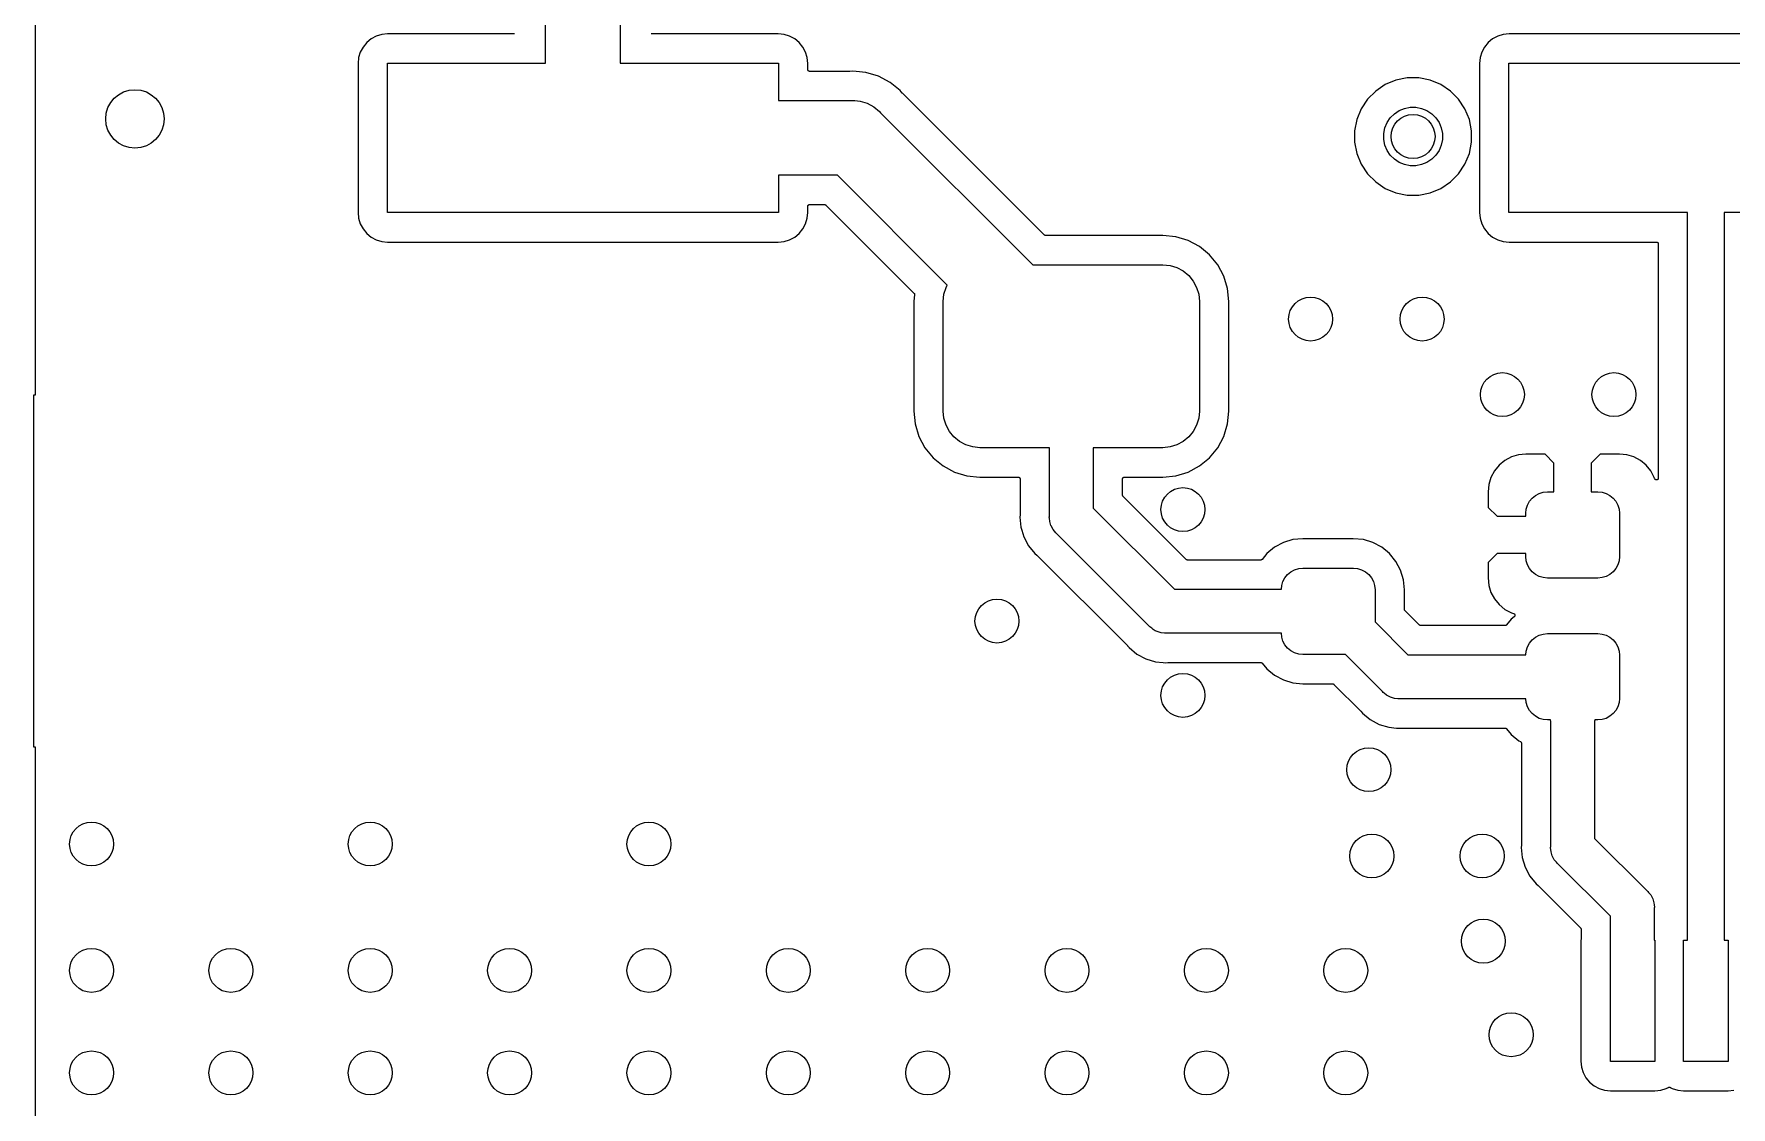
# Model space of a CAD drawing. Extents: x 5.16 to 6.06, y -3.88 to -2.24.
# Drawn here: x 5.1568 to 5.6132, y -3.6105 to -3.3217 of the extents above; entities that cross this region are included whole.
import ezdxf

# ---------------------------------------------------------------- set-up
doc = ezdxf.new("R2010")
doc.units = 0
doc.header["$MEASUREMENT"] = 0
doc.layers.add('BLACK', color=7, linetype='CONTINUOUS')

msp = doc.modelspace()

# ---------------------------------------------------------------- linework, layer by layer
at = {"layer": 'BLACK', "linetype": 'CONTINUOUS'}
for p, q in [((5.15722, -3.41883), (5.15722, -2.74999)), ((5.29443, -3.32965), (5.29443, -3.30156)), ((5.3145, -3.30523), (5.3145, -3.32965)), ((5.24888, -3.32234), (5.24751, -3.32307)), ((5.25036, -3.32189), (5.24888, -3.32234)), ((5.25193, -3.32174), (5.25036, -3.32189)), ((5.28605, -3.32174), (5.25193, -3.32174)), ((5.2861, -3.32173), (5.28605, -3.32174)), ((5.32287, -3.32174), (5.32283, -3.32173)), ((5.32288, -3.32174), (5.32287, -3.32174)), ((5.357, -3.32174), (5.32288, -3.32174)), ((5.32288, -3.32174), (5.32288, -3.32174)), ((5.35857, -3.32189), (5.357, -3.32174)), ((5.36005, -3.32234), (5.35857, -3.32189)), ((5.36142, -3.32307), (5.36005, -3.32234)), ((5.55045, -3.32234), (5.54909, -3.32307)), ((5.55194, -3.32189), (5.55045, -3.32234)), ((5.55351, -3.32174), (5.55194, -3.32189)), ((5.65857, -3.32174), (5.55351, -3.32174)), ((5.2446, -3.32663), (5.24415, -3.32811)), ((5.24533, -3.32526), (5.2446, -3.32663)), ((5.24631, -3.32406), (5.24533, -3.32526)), ((5.24751, -3.32307), (5.24631, -3.32406)), ((5.36262, -3.32406), (5.36142, -3.32307)), ((5.3636, -3.32526), (5.36262, -3.32406)), ((5.36433, -3.32663), (5.3636, -3.32526)), ((5.36478, -3.32811), (5.36433, -3.32663)), ((5.54617, -3.32663), (5.54572, -3.32811)), ((5.5469, -3.32526), (5.54617, -3.32663)), ((5.54789, -3.32406), (5.5469, -3.32526)), ((5.54909, -3.32307), (5.54789, -3.32406)), ((5.24415, -3.32811), (5.24399, -3.32968)), ((5.24399, -3.32968), (5.24399, -3.36979)), ((5.25191, -3.36981), (5.25191, -3.32965)), ((5.25191, -3.32965), (5.29443, -3.32965)), ((5.3145, -3.32965), (5.35702, -3.32965)), ((5.35702, -3.32965), (5.35702, -3.33969)), ((5.36494, -3.32968), (5.36478, -3.32811)), ((5.36494, -3.33132), (5.36494, -3.32968)), ((5.36494, -3.33136), (5.36494, -3.33132)), ((5.36495, -3.33141), (5.36494, -3.33136)), ((5.36496, -3.33146), (5.36495, -3.33141)), ((5.36495, -3.33141), (5.36495, -3.33141)), ((5.36495, -3.33141), (5.36495, -3.33141)), ((5.36498, -3.3315), (5.36496, -3.33146)), ((5.36498, -3.33151), (5.36498, -3.3315)), ((5.365, -3.33155), (5.36498, -3.33151)), ((5.36498, -3.33151), (5.36498, -3.33151)), ((5.54572, -3.32811), (5.54557, -3.32968)), ((5.54557, -3.32968), (5.54557, -3.36979)), ((5.55348, -3.36981), (5.55348, -3.32965)), ((5.55348, -3.32965), (5.6586, -3.32965)), ((5.36502, -3.33159), (5.365, -3.33155)), ((5.36505, -3.33163), (5.36502, -3.33159)), ((5.36502, -3.33159), (5.36502, -3.33159)), ((5.36502, -3.33159), (5.36502, -3.33159)), ((5.36508, -3.33167), (5.36505, -3.33163)), ((5.36512, -3.3317), (5.36508, -3.33167)), ((5.36508, -3.33167), (5.36508, -3.33167)), ((5.36508, -3.33167), (5.36508, -3.33167)), ((5.36516, -3.33173), (5.36512, -3.3317)), ((5.3652, -3.33176), (5.36516, -3.33173)), ((5.36516, -3.33173), (5.36516, -3.33173)), ((5.36516, -3.33173), (5.36516, -3.33173)), ((5.36524, -3.33178), (5.3652, -3.33176)), ((5.36525, -3.33178), (5.36524, -3.33178)), ((5.36524, -3.33178), (5.36524, -3.33178)), ((5.36529, -3.33179), (5.36525, -3.33178)), ((5.36534, -3.33181), (5.36529, -3.33179)), ((5.36539, -3.33181), (5.36534, -3.33181)), ((5.36534, -3.33181), (5.36534, -3.33181)), ((5.36534, -3.33181), (5.36534, -3.33181)), ((5.36543, -3.33182), (5.36539, -3.33181)), ((5.36544, -3.33182), (5.36543, -3.33182)), ((5.37616, -3.33182), (5.36544, -3.33182)), ((5.36544, -3.33182), (5.36544, -3.33182)), ((5.37618, -3.33182), (5.37616, -3.33182)), ((5.3762, -3.33182), (5.37618, -3.33182)), ((5.37621, -3.33182), (5.3762, -3.33182)), ((5.37706, -3.33173), (5.37621, -3.33182)), ((5.37792, -3.33182), (5.37706, -3.33173)), ((5.38058, -3.33208), (5.37792, -3.33182)), ((5.37792, -3.33182), (5.37792, -3.33182)), ((5.38395, -3.3331), (5.38058, -3.33208)), ((5.38706, -3.33477), (5.38395, -3.3331)), ((5.38979, -3.337), (5.38706, -3.33477)), ((5.52023, -3.33538), (5.51765, -3.33711)), ((5.5231, -3.3342), (5.52023, -3.33538)), ((5.52614, -3.33359), (5.5231, -3.3342)), ((5.52924, -3.33359), (5.52614, -3.33359)), ((5.53229, -3.3342), (5.52924, -3.33359)), ((5.53515, -3.33538), (5.53229, -3.3342)), ((5.53773, -3.33711), (5.53515, -3.33538)), ((5.35702, -3.33969), (5.37657, -3.33969)), ((5.37657, -3.33969), (5.37706, -3.33964)), ((5.37706, -3.33964), (5.37756, -3.33969)), ((5.37756, -3.33969), (5.37756, -3.33969)), ((5.37756, -3.33969), (5.37903, -3.33984)), ((5.37903, -3.33984), (5.38092, -3.34041)), ((5.38092, -3.34041), (5.38267, -3.34134)), ((5.39034, -3.33767), (5.38979, -3.337)), ((5.39035, -3.33768), (5.39034, -3.33767)), ((5.39036, -3.3377), (5.39035, -3.33768)), ((5.39037, -3.33771), (5.39036, -3.3377)), ((5.40075, -3.34809), (5.39037, -3.33771)), ((5.51546, -3.3393), (5.51374, -3.34188)), ((5.51765, -3.33711), (5.51546, -3.3393)), ((5.53993, -3.3393), (5.53773, -3.33711)), ((5.54165, -3.34188), (5.53993, -3.3393)), ((5.38267, -3.34134), (5.3842, -3.3426)), ((5.3842, -3.3426), (5.38451, -3.34298)), ((5.38451, -3.34298), (5.4254, -3.38387)), ((5.51255, -3.34474), (5.51195, -3.34779)), ((5.51374, -3.34188), (5.51255, -3.34474)), ((5.52072, -3.34561), (5.52158, -3.34432)), ((5.52158, -3.34432), (5.52267, -3.34322)), ((5.52267, -3.34322), (5.52396, -3.34236)), ((5.52396, -3.34236), (5.5254, -3.34177)), ((5.5254, -3.34177), (5.52692, -3.34146)), ((5.52692, -3.34146), (5.52847, -3.34146)), ((5.52847, -3.34146), (5.52999, -3.34177)), ((5.52999, -3.34177), (5.53142, -3.34236)), ((5.53142, -3.34236), (5.53271, -3.34322)), ((5.53271, -3.34322), (5.53381, -3.34432)), ((5.53381, -3.34432), (5.53467, -3.34561)), ((5.54284, -3.34474), (5.54165, -3.34188)), ((5.54344, -3.34779), (5.54284, -3.34474)), ((5.40076, -3.34809), (5.40075, -3.34809)), ((5.42847, -3.3758), (5.40076, -3.34809)), ((5.51195, -3.34779), (5.51195, -3.35089)), ((5.51982, -3.34856), (5.52012, -3.34704)), ((5.51982, -3.35011), (5.51982, -3.34856)), ((5.52012, -3.34704), (5.52072, -3.34561)), ((5.53467, -3.34561), (5.53526, -3.34704)), ((5.53526, -3.34704), (5.53557, -3.34856)), ((5.53557, -3.34856), (5.53557, -3.35011)), ((5.54344, -3.35089), (5.54344, -3.34779)), ((5.51195, -3.35089), (5.51255, -3.35393)), ((5.51255, -3.35393), (5.51374, -3.3568)), ((5.52012, -3.35164), (5.51982, -3.35011)), ((5.52072, -3.35307), (5.52012, -3.35164)), ((5.52158, -3.35436), (5.52072, -3.35307)), ((5.53467, -3.35307), (5.53381, -3.35436)), ((5.53526, -3.35164), (5.53467, -3.35307)), ((5.53557, -3.35011), (5.53526, -3.35164)), ((5.54165, -3.3568), (5.54284, -3.35393)), ((5.54284, -3.35393), (5.54344, -3.35089)), ((5.51374, -3.3568), (5.51546, -3.35938)), ((5.52267, -3.35545), (5.52158, -3.35436)), ((5.52396, -3.35632), (5.52267, -3.35545)), ((5.5254, -3.35691), (5.52396, -3.35632)), ((5.52692, -3.35721), (5.5254, -3.35691)), ((5.52847, -3.35721), (5.52692, -3.35721)), ((5.52999, -3.35691), (5.52847, -3.35721)), ((5.53142, -3.35632), (5.52999, -3.35691)), ((5.53271, -3.35545), (5.53142, -3.35632)), ((5.53381, -3.35436), (5.53271, -3.35545)), ((5.53993, -3.35938), (5.54165, -3.3568)), ((5.3729, -3.35977), (5.35702, -3.35977)), ((5.35702, -3.35977), (5.35702, -3.36981)), ((5.40244, -3.38931), (5.3729, -3.35977)), ((5.51546, -3.35938), (5.51765, -3.36157)), ((5.51765, -3.36157), (5.52023, -3.36329)), ((5.52023, -3.36329), (5.5231, -3.36448)), ((5.53229, -3.36448), (5.53515, -3.36329)), ((5.53515, -3.36329), (5.53773, -3.36157)), ((5.53773, -3.36157), (5.53993, -3.35938)), ((5.36495, -3.36804), (5.36496, -3.368)), ((5.36495, -3.36805), (5.36495, -3.36804)), ((5.36495, -3.36804), (5.36495, -3.36804)), ((5.36496, -3.368), (5.36498, -3.36795)), ((5.36498, -3.36795), (5.365, -3.36791)), ((5.36498, -3.36795), (5.36498, -3.36795)), ((5.36498, -3.36795), (5.36498, -3.36795)), ((5.365, -3.36791), (5.36502, -3.36787)), ((5.36502, -3.36787), (5.36503, -3.36787)), ((5.36503, -3.36786), (5.36506, -3.36783)), ((5.36503, -3.36787), (5.36503, -3.36786)), ((5.36506, -3.36783), (5.36509, -3.36779)), ((5.36509, -3.36779), (5.36513, -3.36776)), ((5.36509, -3.36779), (5.36509, -3.36779)), ((5.36509, -3.36779), (5.36509, -3.36779)), ((5.36513, -3.36776), (5.36516, -3.36773)), ((5.36516, -3.36773), (5.36516, -3.36773)), ((5.36516, -3.36773), (5.36517, -3.36773)), ((5.36517, -3.36773), (5.36521, -3.36771)), ((5.36521, -3.36771), (5.36525, -3.36768)), ((5.36525, -3.36768), (5.3653, -3.36767)), ((5.36525, -3.36768), (5.36525, -3.36768)), ((5.36525, -3.36768), (5.36525, -3.36768)), ((5.3653, -3.36767), (5.36534, -3.36766)), ((5.36534, -3.36766), (5.36535, -3.36765)), ((5.36534, -3.36766), (5.36534, -3.36766)), ((5.36535, -3.36765), (5.36539, -3.36765)), ((5.36539, -3.36765), (5.36544, -3.36765)), ((5.36544, -3.36765), (5.36944, -3.36765)), ((5.36944, -3.36765), (5.36944, -3.36765)), ((5.36944, -3.36765), (5.36949, -3.36765)), ((5.36949, -3.36765), (5.36953, -3.36766)), ((5.36953, -3.36766), (5.36954, -3.36766)), ((5.36954, -3.36766), (5.36954, -3.36766)), ((5.36954, -3.36766), (5.36958, -3.36767)), ((5.36958, -3.36767), (5.36963, -3.36768)), ((5.36963, -3.36768), (5.36963, -3.36769)), ((5.36963, -3.36769), (5.36963, -3.36769)), ((5.36963, -3.36769), (5.36967, -3.36771)), ((5.36967, -3.36771), (5.36971, -3.36773)), ((5.36971, -3.36773), (5.36972, -3.36773)), ((5.36972, -3.36773), (5.36972, -3.36773)), ((5.36972, -3.36773), (5.36975, -3.36776)), ((5.36975, -3.36776), (5.36979, -3.36779)), ((5.36979, -3.36779), (5.39348, -3.39148)), ((5.5231, -3.36448), (5.52614, -3.36509)), ((5.52614, -3.36509), (5.52924, -3.36509)), ((5.52924, -3.36509), (5.53229, -3.36448)), ((5.24399, -3.36979), (5.24415, -3.37135)), ((5.24415, -3.37135), (5.2446, -3.37284)), ((5.35702, -3.36981), (5.25191, -3.36981)), ((5.36433, -3.37284), (5.36478, -3.37135)), ((5.36478, -3.37135), (5.36494, -3.36979)), ((5.36494, -3.3681), (5.36495, -3.36805)), ((5.36494, -3.36814), (5.36494, -3.3681)), ((5.36494, -3.36979), (5.36494, -3.36814)), ((5.36494, -3.36814), (5.36494, -3.36814)), ((5.36494, -3.36814), (5.36494, -3.36814)), ((5.54557, -3.36979), (5.54572, -3.37135)), ((5.54572, -3.37135), (5.54617, -3.37284)), ((5.60151, -3.36981), (5.55348, -3.36981)), ((5.60151, -3.56562), (5.60151, -3.36981)), ((5.6586, -3.36981), (5.61135, -3.36981)), ((5.61135, -3.36981), (5.61135, -3.56562)), ((5.2446, -3.37284), (5.24533, -3.37421)), ((5.24533, -3.37421), (5.24631, -3.37541)), ((5.24631, -3.37541), (5.24751, -3.37639)), ((5.24751, -3.37639), (5.24888, -3.37712)), ((5.24888, -3.37712), (5.25036, -3.37757)), ((5.35857, -3.37757), (5.36005, -3.37712)), ((5.36005, -3.37712), (5.36142, -3.37639)), ((5.36142, -3.37639), (5.36262, -3.37541)), ((5.36262, -3.37541), (5.3636, -3.37421)), ((5.3636, -3.37421), (5.36433, -3.37284)), ((5.4285, -3.37583), (5.42847, -3.3758)), ((5.42854, -3.37586), (5.4285, -3.37583)), ((5.42854, -3.37587), (5.42854, -3.37586)), ((5.42859, -3.37589), (5.42854, -3.37587)), ((5.42854, -3.37587), (5.42854, -3.37587)), ((5.42863, -3.37591), (5.42859, -3.37589)), ((5.42868, -3.37593), (5.42863, -3.37591)), ((5.42863, -3.37591), (5.42863, -3.37591)), ((5.42863, -3.37591), (5.42863, -3.37591)), ((5.42872, -3.37594), (5.42868, -3.37593)), ((5.42877, -3.37595), (5.42872, -3.37594)), ((5.42872, -3.37594), (5.42872, -3.37594)), ((5.42872, -3.37594), (5.42872, -3.37594)), ((5.42882, -3.37595), (5.42877, -3.37595)), ((5.46038, -3.37595), (5.42882, -3.37595)), ((5.42882, -3.37595), (5.42882, -3.37595)), ((5.46387, -3.3763), (5.46038, -3.37595)), ((5.4672, -3.37731), (5.46387, -3.3763)), ((5.54617, -3.37284), (5.5469, -3.37421)), ((5.5469, -3.37421), (5.54789, -3.37541)), ((5.54789, -3.37541), (5.54909, -3.37639)), ((5.54909, -3.37639), (5.55045, -3.37712)), ((5.55045, -3.37712), (5.55194, -3.37757)), ((5.25036, -3.37757), (5.25193, -3.37773)), ((5.25193, -3.37773), (5.357, -3.37773)), ((5.357, -3.37773), (5.35857, -3.37757)), ((5.47027, -3.37895), (5.4672, -3.37731)), ((5.47296, -3.38115), (5.47027, -3.37895)), ((5.47517, -3.38384), (5.47296, -3.38115)), ((5.55194, -3.37757), (5.55351, -3.37773)), ((5.55351, -3.37773), (5.59314, -3.37773)), ((5.59314, -3.37773), (5.59314, -3.37773)), ((5.59314, -3.37773), (5.59314, -3.37773)), ((5.59314, -3.37773), (5.59319, -3.37773)), ((5.59319, -3.37773), (5.59324, -3.37774)), ((5.59324, -3.37774), (5.59324, -3.37774)), ((5.59324, -3.37774), (5.59324, -3.37774)), ((5.59324, -3.37774), (5.59328, -3.37775)), ((5.59328, -3.37775), (5.59333, -3.37776)), ((5.59333, -3.37776), (5.59333, -3.37777)), ((5.59333, -3.37777), (5.59333, -3.37777)), ((5.59333, -3.37777), (5.59337, -3.37779)), ((5.59337, -3.37779), (5.59342, -3.37781)), ((5.59342, -3.37781), (5.59342, -3.37781)), ((5.59342, -3.37781), (5.59342, -3.37781)), ((5.59342, -3.37781), (5.59346, -3.37784)), ((5.59346, -3.37784), (5.59349, -3.37787)), ((5.59349, -3.37787), (5.59349, -3.37788)), ((5.59349, -3.37788), (5.59349, -3.37788)), ((5.59349, -3.37788), (5.59352, -3.37791)), ((5.59352, -3.37791), (5.59355, -3.37795)), ((5.59355, -3.37795), (5.59356, -3.37795)), ((5.59356, -3.37795), (5.59356, -3.37795)), ((5.59356, -3.37795), (5.59358, -3.37799)), ((5.59358, -3.37799), (5.5936, -3.37804)), ((5.5936, -3.37804), (5.5936, -3.37804)), ((5.5936, -3.37804), (5.5936, -3.37804)), ((5.5936, -3.37804), (5.59361, -3.37808)), ((5.59361, -3.37808), (5.59363, -3.37813)), ((5.59363, -3.37813), (5.59363, -3.37813)), ((5.59363, -3.37813), (5.59363, -3.37813)), ((5.59363, -3.37813), (5.59363, -3.37818)), ((5.59363, -3.37818), (5.59364, -3.37823)), ((5.59364, -3.37823), (5.59364, -3.44126)), ((5.4254, -3.38387), (5.46041, -3.38387)), ((5.46041, -3.38387), (5.46233, -3.38406)), ((5.46233, -3.38406), (5.46418, -3.38462)), ((5.46418, -3.38462), (5.46588, -3.38552)), ((5.46588, -3.38552), (5.46737, -3.38675)), ((5.47681, -3.38691), (5.47517, -3.38384)), ((5.40154, -3.39179), (5.4021, -3.38994)), ((5.4021, -3.38994), (5.40244, -3.38931)), ((5.46737, -3.38675), (5.46859, -3.38824)), ((5.46859, -3.38824), (5.4695, -3.38994)), ((5.4695, -3.38994), (5.47006, -3.39179)), ((5.47782, -3.39024), (5.47681, -3.38691)), ((5.47817, -3.39373), (5.47782, -3.39024)), ((5.39362, -3.39188), (5.39344, -3.39373)), ((5.39344, -3.39373), (5.39344, -3.42321)), ((5.39348, -3.39148), (5.39348, -3.39148)), ((5.39348, -3.39148), (5.3935, -3.3915)), ((5.3935, -3.3915), (5.39351, -3.39152)), ((5.39351, -3.39152), (5.39353, -3.39154)), ((5.39353, -3.39154), (5.39354, -3.39156)), ((5.39354, -3.39156), (5.39355, -3.39158)), ((5.39355, -3.39158), (5.39357, -3.3916)), ((5.39357, -3.3916), (5.39358, -3.39162)), ((5.39358, -3.39162), (5.39359, -3.39165)), ((5.39359, -3.39165), (5.39359, -3.39167)), ((5.39359, -3.39167), (5.3936, -3.39169)), ((5.3936, -3.39169), (5.39361, -3.39172)), ((5.39361, -3.39172), (5.39362, -3.39174)), ((5.39362, -3.39174), (5.39362, -3.39176)), ((5.39362, -3.39176), (5.39362, -3.39179)), ((5.39362, -3.39179), (5.39362, -3.39181)), ((5.39362, -3.39181), (5.39362, -3.39184)), ((5.39362, -3.39184), (5.39362, -3.39186)), ((5.39362, -3.39186), (5.39362, -3.39188)), ((5.40135, -3.39371), (5.40154, -3.39179)), ((5.40135, -3.42324), (5.40135, -3.39371)), ((5.47006, -3.39179), (5.47025, -3.39371)), ((5.47025, -3.39371), (5.47025, -3.42324)), ((5.47817, -3.42321), (5.47817, -3.39373)), ((5.15683, -3.51371), (5.15683, -3.41883)), ((5.15683, -3.41883), (5.15722, -3.41883)), ((5.39344, -3.42321), (5.39378, -3.4267)), ((5.39378, -3.4267), (5.39479, -3.43003)), ((5.40154, -3.42516), (5.40135, -3.42324)), ((5.4021, -3.427), (5.40154, -3.42516)), ((5.40301, -3.4287), (5.4021, -3.427)), ((5.4695, -3.427), (5.46859, -3.4287)), ((5.47006, -3.42516), (5.4695, -3.427)), ((5.47025, -3.42324), (5.47006, -3.42516)), ((5.47681, -3.43003), (5.47782, -3.4267)), ((5.47782, -3.4267), (5.47817, -3.42321)), ((5.39479, -3.43003), (5.39643, -3.4331)), ((5.40424, -3.4302), (5.40301, -3.4287)), ((5.40573, -3.43142), (5.40424, -3.4302)), ((5.40743, -3.43233), (5.40573, -3.43142)), ((5.46588, -3.43142), (5.46418, -3.43233)), ((5.46737, -3.4302), (5.46588, -3.43142)), ((5.46859, -3.4287), (5.46737, -3.4302)), ((5.47517, -3.4331), (5.47681, -3.43003)), ((5.39643, -3.4331), (5.39864, -3.43579)), ((5.39864, -3.43579), (5.40133, -3.438)), ((5.40928, -3.43289), (5.40743, -3.43233)), ((5.4112, -3.43308), (5.40928, -3.43289)), ((5.4299, -3.43308), (5.4112, -3.43308)), ((5.4299, -3.43337), (5.4299, -3.43308)), ((5.4299, -3.45149), (5.4299, -3.43337)), ((5.4299, -3.43337), (5.4299, -3.43337)), ((5.46041, -3.43308), (5.44171, -3.43308)), ((5.44171, -3.43308), (5.44171, -3.44933)), ((5.46233, -3.43289), (5.46041, -3.43308)), ((5.46418, -3.43233), (5.46233, -3.43289)), ((5.47027, -3.438), (5.47296, -3.43579)), ((5.47296, -3.43579), (5.47517, -3.4331)), ((5.55412, -3.43558), (5.55237, -3.43651)), ((5.55602, -3.435), (5.55412, -3.43558)), ((5.55802, -3.4348), (5.55602, -3.435)), ((5.5632, -3.43485), (5.55802, -3.4348)), ((5.56555, -3.43721), (5.5632, -3.43485)), ((5.57799, -3.43485), (5.57563, -3.43721)), ((5.58317, -3.4348), (5.57799, -3.43485)), ((5.58517, -3.435), (5.58317, -3.4348)), ((5.58707, -3.43558), (5.58517, -3.435)), ((5.58882, -3.43651), (5.58707, -3.43558)), ((5.40133, -3.438), (5.4044, -3.43964)), ((5.4044, -3.43964), (5.40773, -3.44065)), ((5.40773, -3.44065), (5.41122, -3.44099)), ((5.41122, -3.44099), (5.42153, -3.44099)), ((5.42153, -3.44099), (5.42153, -3.44099)), ((5.42153, -3.44099), (5.42153, -3.44099)), ((5.42153, -3.44099), (5.42157, -3.441)), ((5.42157, -3.441), (5.42162, -3.441)), ((5.42162, -3.441), (5.42162, -3.441)), ((5.42162, -3.441), (5.42163, -3.441)), ((5.42163, -3.441), (5.42167, -3.44102)), ((5.42167, -3.44102), (5.42172, -3.44103)), ((5.42172, -3.44103), (5.42172, -3.44103)), ((5.42172, -3.44103), (5.42172, -3.44103)), ((5.42172, -3.44103), (5.42176, -3.44106)), ((5.42176, -3.44106), (5.4218, -3.44108)), ((5.44981, -3.44108), (5.44985, -3.44105)), ((5.44985, -3.44105), (5.44989, -3.44103)), ((5.44989, -3.44103), (5.4499, -3.44103)), ((5.4499, -3.44103), (5.44994, -3.44102)), ((5.4499, -3.44103), (5.4499, -3.44103)), ((5.44994, -3.44102), (5.44999, -3.441)), ((5.44999, -3.441), (5.44999, -3.441)), ((5.44999, -3.441), (5.44999, -3.441)), ((5.44999, -3.441), (5.45004, -3.441)), ((5.45004, -3.441), (5.45009, -3.44099)), ((5.45009, -3.44099), (5.46038, -3.44099)), ((5.46038, -3.44099), (5.46387, -3.44065)), ((5.46387, -3.44065), (5.4672, -3.43964)), ((5.4672, -3.43964), (5.47027, -3.438)), ((5.54864, -3.44106), (5.54806, -3.44296)), ((5.54957, -3.43931), (5.54864, -3.44106)), ((5.55083, -3.43777), (5.54957, -3.43931)), ((5.55237, -3.43651), (5.55083, -3.43777)), ((5.56555, -3.44493), (5.56555, -3.43721)), ((5.57563, -3.43721), (5.57563, -3.44493)), ((5.59035, -3.43777), (5.58882, -3.43651)), ((5.59161, -3.43931), (5.59035, -3.43777)), ((5.59255, -3.44106), (5.59161, -3.43931)), ((5.59266, -3.44141), (5.59255, -3.44106)), ((5.4218, -3.44108), (5.4218, -3.44108)), ((5.4218, -3.44108), (5.42181, -3.44108)), ((5.42181, -3.44108), (5.42184, -3.44111)), ((5.42184, -3.44111), (5.42188, -3.44114)), ((5.42188, -3.44114), (5.42188, -3.44114)), ((5.42188, -3.44114), (5.42188, -3.44114)), ((5.42188, -3.44114), (5.42191, -3.44118)), ((5.42191, -3.44118), (5.42194, -3.44122)), ((5.42194, -3.44122), (5.42194, -3.44122)), ((5.42194, -3.44122), (5.42194, -3.44122)), ((5.42194, -3.44122), (5.42196, -3.44126)), ((5.42196, -3.44126), (5.42199, -3.4413)), ((5.42199, -3.4413), (5.42199, -3.44131)), ((5.42199, -3.44131), (5.42199, -3.44131)), ((5.42199, -3.44131), (5.422, -3.44135)), ((5.422, -3.44135), (5.42201, -3.4414)), ((5.42201, -3.4414), (5.42201, -3.4414)), ((5.42201, -3.4414), (5.42202, -3.4414)), ((5.42202, -3.4414), (5.42202, -3.44145)), ((5.42202, -3.44145), (5.42202, -3.4415)), ((5.42202, -3.4415), (5.42202, -3.45108)), ((5.44958, -3.44149), (5.44959, -3.44144)), ((5.44958, -3.44586), (5.44958, -3.44149)), ((5.44958, -3.44149), (5.44958, -3.44149)), ((5.44958, -3.44149), (5.44958, -3.44149)), ((5.44959, -3.44139), (5.44961, -3.44135)), ((5.44959, -3.44144), (5.44959, -3.44139)), ((5.44959, -3.44139), (5.44959, -3.44139)), ((5.44959, -3.44139), (5.44959, -3.44139)), ((5.44961, -3.44135), (5.44962, -3.4413)), ((5.44962, -3.4413), (5.44965, -3.44126)), ((5.44962, -3.4413), (5.44962, -3.4413)), ((5.44962, -3.4413), (5.44962, -3.4413)), ((5.44965, -3.44126), (5.44967, -3.44121)), ((5.44967, -3.44121), (5.4497, -3.44117)), ((5.44967, -3.44121), (5.44967, -3.44121)), ((5.44967, -3.44121), (5.44967, -3.44121)), ((5.4497, -3.44117), (5.44973, -3.44114)), ((5.44973, -3.44114), (5.44977, -3.4411)), ((5.44973, -3.44114), (5.44973, -3.44114)), ((5.44973, -3.44114), (5.44973, -3.44114)), ((5.44977, -3.4411), (5.44981, -3.44108)), ((5.44981, -3.44108), (5.44981, -3.44108)), ((5.44981, -3.44108), (5.44981, -3.44108)), ((5.54806, -3.44296), (5.54787, -3.44495)), ((5.54787, -3.44495), (5.54791, -3.44915)), ((5.56058, -3.44591), (5.56158, -3.44537)), ((5.56158, -3.44537), (5.56267, -3.44504)), ((5.56267, -3.44504), (5.5638, -3.44493)), ((5.5638, -3.44493), (5.56555, -3.44493)), ((5.57563, -3.44493), (5.57739, -3.44493)), ((5.57739, -3.44493), (5.57852, -3.44504)), ((5.57852, -3.44504), (5.57961, -3.44537)), ((5.57961, -3.44537), (5.58061, -3.44591)), ((5.59267, -3.44143), (5.59266, -3.44141)), ((5.59267, -3.44145), (5.59267, -3.44143)), ((5.59268, -3.44148), (5.59267, -3.44145)), ((5.59269, -3.4415), (5.59268, -3.44148)), ((5.59271, -3.44152), (5.59269, -3.4415)), ((5.59272, -3.44154), (5.59271, -3.44152)), ((5.59273, -3.44156), (5.59272, -3.44154)), ((5.59275, -3.44158), (5.59273, -3.44156)), ((5.59276, -3.4416), (5.59275, -3.44158)), ((5.59278, -3.44162), (5.59276, -3.4416)), ((5.5928, -3.44163), (5.59278, -3.44162)), ((5.59282, -3.44165), (5.5928, -3.44163)), ((5.59284, -3.44166), (5.59282, -3.44165)), ((5.59286, -3.44168), (5.59284, -3.44166)), ((5.59288, -3.44169), (5.59286, -3.44168)), ((5.5929, -3.44171), (5.59288, -3.44169)), ((5.59292, -3.44171), (5.5929, -3.44171)), ((5.59294, -3.44173), (5.59292, -3.44171)), ((5.59297, -3.44173), (5.59294, -3.44173)), ((5.59299, -3.44174), (5.59297, -3.44173)), ((5.59301, -3.44175), (5.59299, -3.44174)), ((5.59304, -3.44176), (5.59301, -3.44175)), ((5.59306, -3.44176), (5.59304, -3.44176)), ((5.59308, -3.44176), (5.59306, -3.44176)), ((5.59311, -3.44176), (5.59308, -3.44176)), ((5.59313, -3.44177), (5.59311, -3.44176)), ((5.59316, -3.44176), (5.59313, -3.44177)), ((5.59318, -3.44176), (5.59316, -3.44176)), ((5.59321, -3.44176), (5.59318, -3.44176)), ((5.59323, -3.44176), (5.59321, -3.44176)), ((5.59325, -3.44175), (5.59323, -3.44176)), ((5.59328, -3.44174), (5.59325, -3.44175)), ((5.5933, -3.44174), (5.59328, -3.44174)), ((5.59332, -3.44173), (5.5933, -3.44174)), ((5.59335, -3.44172), (5.59332, -3.44173)), ((5.59337, -3.44171), (5.59335, -3.44172)), ((5.59339, -3.44169), (5.59337, -3.44171)), ((5.59341, -3.44168), (5.59339, -3.44169)), ((5.59343, -3.44167), (5.59341, -3.44168)), ((5.59345, -3.44165), (5.59343, -3.44167)), ((5.59347, -3.44164), (5.59345, -3.44165)), ((5.59349, -3.44162), (5.59347, -3.44164)), ((5.5935, -3.4416), (5.59349, -3.44162)), ((5.59352, -3.44159), (5.5935, -3.4416)), ((5.59353, -3.44157), (5.59352, -3.44159)), ((5.59355, -3.44155), (5.59353, -3.44157)), ((5.59356, -3.44153), (5.59355, -3.44155)), ((5.59358, -3.4415), (5.59356, -3.44153)), ((5.59359, -3.44148), (5.59358, -3.4415)), ((5.5936, -3.44146), (5.59359, -3.44148)), ((5.59361, -3.44144), (5.5936, -3.44146)), ((5.59362, -3.44139), (5.59361, -3.44141)), ((5.59361, -3.44141), (5.59361, -3.44144)), ((5.59363, -3.44137), (5.59362, -3.44139)), ((5.59364, -3.44132), (5.59363, -3.44134)), ((5.59363, -3.44134), (5.59363, -3.44137)), ((5.59364, -3.44126), (5.59364, -3.44127)), ((5.59364, -3.44127), (5.59364, -3.44129)), ((5.59364, -3.44129), (5.59364, -3.44132)), ((5.44171, -3.44933), (5.46356, -3.47119)), ((5.44959, -3.44591), (5.44958, -3.44586)), ((5.44959, -3.44596), (5.44959, -3.44591)), ((5.44961, -3.44601), (5.44959, -3.44596)), ((5.44959, -3.44596), (5.44959, -3.44596)), ((5.44959, -3.44596), (5.44959, -3.44596)), ((5.44962, -3.44605), (5.44961, -3.44601)), ((5.44962, -3.44606), (5.44962, -3.44605)), ((5.44962, -3.44605), (5.44962, -3.44605)), ((5.44964, -3.4461), (5.44962, -3.44606)), ((5.44966, -3.44614), (5.44964, -3.4461)), ((5.44967, -3.44614), (5.44966, -3.44614)), ((5.4497, -3.44618), (5.44967, -3.44614)), ((5.44967, -3.44614), (5.44967, -3.44614)), ((5.44973, -3.44621), (5.4497, -3.44618)), ((5.44973, -3.44622), (5.44973, -3.44621)), ((5.46668, -3.46317), (5.44973, -3.44622)), ((5.54791, -3.44915), (5.55027, -3.45151)), ((5.558, -3.45074), (5.55811, -3.44961)), ((5.55811, -3.44961), (5.55844, -3.44852)), ((5.55844, -3.44852), (5.55897, -3.44751)), ((5.55897, -3.44751), (5.5597, -3.44663)), ((5.5597, -3.44663), (5.56058, -3.44591)), ((5.58061, -3.44591), (5.58149, -3.44663)), ((5.58149, -3.44663), (5.58221, -3.44751)), ((5.58221, -3.44751), (5.58275, -3.44852)), ((5.58275, -3.44852), (5.58308, -3.44961)), ((5.58308, -3.44961), (5.58319, -3.45074)), ((5.42202, -3.45113), (5.42196, -3.45178)), ((5.42196, -3.45178), (5.42222, -3.45448)), ((5.42202, -3.45108), (5.42202, -3.45109)), ((5.42202, -3.45109), (5.42202, -3.45111)), ((5.42202, -3.45111), (5.42202, -3.45113)), ((5.42222, -3.45448), (5.42246, -3.45525)), ((5.42987, -3.45178), (5.4299, -3.45149)), ((5.4299, -3.45207), (5.42987, -3.45178)), ((5.42998, -3.45294), (5.4299, -3.45207)), ((5.4299, -3.45207), (5.4299, -3.45207)), ((5.43032, -3.45405), (5.42998, -3.45294)), ((5.43037, -3.45414), (5.43032, -3.45405)), ((5.43087, -3.45508), (5.43037, -3.45414)), ((5.55027, -3.45151), (5.558, -3.45151)), ((5.558, -3.45151), (5.558, -3.45074)), ((5.58319, -3.45074), (5.58319, -3.46235)), ((5.42246, -3.45525), (5.42301, -3.45708)), ((5.42301, -3.45708), (5.42429, -3.45947)), ((5.43125, -3.45554), (5.43087, -3.45508)), ((5.43161, -3.45598), (5.43125, -3.45554)), ((5.43183, -3.45616), (5.43161, -3.45598)), ((5.45674, -3.48107), (5.43183, -3.45616)), ((5.49282, -3.45861), (5.49045, -3.45988)), ((5.49539, -3.45783), (5.49282, -3.45861)), ((5.49809, -3.45757), (5.49539, -3.45783)), ((5.51163, -3.45757), (5.49809, -3.45757)), ((5.51433, -3.45783), (5.51163, -3.45757)), ((5.5169, -3.45861), (5.51433, -3.45783)), ((5.51927, -3.45988), (5.5169, -3.45861)), ((5.42429, -3.45947), (5.42601, -3.46157)), ((5.42601, -3.46157), (5.42652, -3.46199)), ((5.42652, -3.46199), (5.42652, -3.46199)), ((5.42652, -3.46199), (5.42654, -3.46201)), ((5.42654, -3.46201), (5.42656, -3.46202)), ((5.42656, -3.46202), (5.45088, -3.48634)), ((5.46672, -3.4632), (5.46668, -3.46317)), ((5.46675, -3.46323), (5.46672, -3.4632)), ((5.4668, -3.46325), (5.46675, -3.46323)), ((5.46675, -3.46323), (5.46675, -3.46323)), ((5.46675, -3.46323), (5.46675, -3.46323)), ((5.46684, -3.46327), (5.4668, -3.46325)), ((5.46684, -3.46328), (5.46684, -3.46327)), ((5.46689, -3.46329), (5.46684, -3.46328)), ((5.46684, -3.46328), (5.46684, -3.46328)), ((5.46693, -3.4633), (5.46689, -3.46329)), ((5.46693, -3.46331), (5.46693, -3.4633)), ((5.46693, -3.4633), (5.46693, -3.4633)), ((5.46698, -3.46331), (5.46693, -3.46331)), ((5.46703, -3.46331), (5.46698, -3.46331)), ((5.48671, -3.46331), (5.46703, -3.46331)), ((5.46703, -3.46331), (5.46703, -3.46331)), ((5.48673, -3.46331), (5.48671, -3.46331)), ((5.48675, -3.46331), (5.48673, -3.46331)), ((5.48678, -3.46331), (5.48675, -3.46331)), ((5.48681, -3.46331), (5.48678, -3.46331)), ((5.48683, -3.4633), (5.48681, -3.46331)), ((5.48685, -3.46329), (5.48683, -3.4633)), ((5.48688, -3.46328), (5.48685, -3.46329)), ((5.4869, -3.46328), (5.48688, -3.46328)), ((5.48692, -3.46327), (5.4869, -3.46328)), ((5.48694, -3.46326), (5.48692, -3.46327)), ((5.48696, -3.46324), (5.48694, -3.46326)), ((5.48699, -3.46323), (5.48696, -3.46324)), ((5.48701, -3.46322), (5.48699, -3.46323)), ((5.48702, -3.46321), (5.48701, -3.46322)), ((5.48704, -3.46319), (5.48702, -3.46321)), ((5.48706, -3.46317), (5.48704, -3.46319)), ((5.48708, -3.46315), (5.48706, -3.46317)), ((5.48709, -3.46314), (5.48708, -3.46315)), ((5.4871, -3.46313), (5.48709, -3.46314)), ((5.48837, -3.46159), (5.4871, -3.46313)), ((5.49045, -3.45988), (5.48837, -3.46159)), ((5.52135, -3.46159), (5.51927, -3.45988)), ((5.52306, -3.46367), (5.52135, -3.46159)), ((5.52432, -3.46604), (5.52306, -3.46367)), ((5.55027, -3.46159), (5.54791, -3.46394)), ((5.558, -3.46159), (5.55027, -3.46159)), ((5.558, -3.46235), (5.558, -3.46159)), ((5.55811, -3.46349), (5.558, -3.46235)), ((5.55844, -3.46458), (5.55811, -3.46349)), ((5.58308, -3.46349), (5.58275, -3.46458)), ((5.58319, -3.46235), (5.58308, -3.46349)), ((5.4927, -3.46907), (5.49324, -3.46806)), ((5.49324, -3.46806), (5.49396, -3.46718)), ((5.49396, -3.46718), (5.49484, -3.46646)), ((5.49484, -3.46646), (5.49585, -3.46592)), ((5.49585, -3.46592), (5.49693, -3.46559)), ((5.49693, -3.46559), (5.49807, -3.46548)), ((5.49807, -3.46548), (5.51165, -3.46548)), ((5.51165, -3.46548), (5.51278, -3.46559)), ((5.51278, -3.46559), (5.51387, -3.46592)), ((5.51387, -3.46592), (5.51488, -3.46646)), ((5.51488, -3.46646), (5.51576, -3.46718)), ((5.51576, -3.46718), (5.51648, -3.46806)), ((5.51648, -3.46806), (5.51702, -3.46907)), ((5.52511, -3.46861), (5.52432, -3.46604)), ((5.54791, -3.46394), (5.54787, -3.46814)), ((5.54787, -3.46814), (5.54806, -3.47014)), ((5.55897, -3.46558), (5.55844, -3.46458)), ((5.5597, -3.46646), (5.55897, -3.46558)), ((5.56058, -3.46718), (5.5597, -3.46646)), ((5.56158, -3.46772), (5.56058, -3.46718)), ((5.56267, -3.46805), (5.56158, -3.46772)), ((5.5638, -3.46816), (5.56267, -3.46805)), ((5.57739, -3.46816), (5.5638, -3.46816)), ((5.57852, -3.46805), (5.57739, -3.46816)), ((5.57961, -3.46772), (5.57852, -3.46805)), ((5.58061, -3.46718), (5.57961, -3.46772)), ((5.58149, -3.46646), (5.58061, -3.46718)), ((5.58221, -3.46558), (5.58149, -3.46646)), ((5.58275, -3.46458), (5.58221, -3.46558)), ((5.46356, -3.47119), (5.49227, -3.47119)), ((5.49227, -3.47119), (5.49237, -3.47015)), ((5.49237, -3.47015), (5.4927, -3.46907)), ((5.51702, -3.46907), (5.51735, -3.47015)), ((5.51735, -3.47015), (5.51746, -3.47129)), ((5.51746, -3.47129), (5.51746, -3.47997)), ((5.52537, -3.47131), (5.52511, -3.46861)), ((5.52537, -3.47654), (5.52537, -3.47131)), ((5.54806, -3.47014), (5.54864, -3.47204)), ((5.54864, -3.47204), (5.54957, -3.47379)), ((5.52538, -3.47659), (5.52537, -3.47654)), ((5.52538, -3.47664), (5.52538, -3.47659)), ((5.52539, -3.47669), (5.52538, -3.47664)), ((5.52538, -3.47664), (5.52538, -3.47664)), ((5.52538, -3.47664), (5.52538, -3.47664)), ((5.52541, -3.47673), (5.52539, -3.47669)), ((5.52541, -3.47674), (5.52541, -3.47673)), ((5.52541, -3.47673), (5.52541, -3.47673)), ((5.52543, -3.47678), (5.52541, -3.47674)), ((5.52545, -3.47682), (5.52543, -3.47678)), ((5.52546, -3.47682), (5.52545, -3.47682)), ((5.52545, -3.47682), (5.52545, -3.47682)), ((5.52548, -3.47686), (5.52546, -3.47682)), ((5.52551, -3.47689), (5.52548, -3.47686)), ((5.52552, -3.4769), (5.52551, -3.47689)), ((5.52943, -3.48081), (5.52552, -3.4769)), ((5.54957, -3.47379), (5.55083, -3.47532)), ((5.55083, -3.47532), (5.55237, -3.47658)), ((5.55237, -3.47658), (5.55412, -3.47752)), ((5.55412, -3.47752), (5.55473, -3.4777)), ((5.45692, -3.48129), (5.45674, -3.48107)), ((5.45741, -3.48169), (5.45692, -3.48129)), ((5.45782, -3.48203), (5.45741, -3.48169)), ((5.45837, -3.48232), (5.45782, -3.48203)), ((5.51746, -3.47997), (5.52631, -3.48883)), ((5.52946, -3.48084), (5.52943, -3.48081)), ((5.5295, -3.48087), (5.52946, -3.48084)), ((5.52954, -3.48089), (5.5295, -3.48087)), ((5.5295, -3.48087), (5.5295, -3.48087)), ((5.5295, -3.48087), (5.5295, -3.48087)), ((5.52959, -3.48092), (5.52954, -3.48089)), ((5.52964, -3.48093), (5.52959, -3.48092)), ((5.52959, -3.48092), (5.52959, -3.48092)), ((5.52959, -3.48092), (5.52959, -3.48092)), ((5.52968, -3.48095), (5.52964, -3.48093)), ((5.52973, -3.48095), (5.52968, -3.48095)), ((5.52968, -3.48095), (5.52968, -3.48095)), ((5.52968, -3.48095), (5.52968, -3.48095)), ((5.52978, -3.48096), (5.52973, -3.48095)), ((5.55245, -3.48096), (5.52978, -3.48096)), ((5.52978, -3.48096), (5.52978, -3.48096)), ((5.55247, -3.48095), (5.55245, -3.48096)), ((5.55249, -3.48095), (5.55247, -3.48095)), ((5.55252, -3.48095), (5.55249, -3.48095)), ((5.55254, -3.48095), (5.55252, -3.48095)), ((5.55256, -3.48094), (5.55254, -3.48095)), ((5.55259, -3.48094), (5.55256, -3.48094)), ((5.55261, -3.48093), (5.55259, -3.48094)), ((5.55264, -3.48092), (5.55261, -3.48093)), ((5.55266, -3.48091), (5.55264, -3.48092)), ((5.55268, -3.4809), (5.55266, -3.48091)), ((5.5527, -3.48089), (5.55268, -3.4809)), ((5.55272, -3.48087), (5.5527, -3.48089)), ((5.55274, -3.48086), (5.55272, -3.48087)), ((5.55276, -3.48085), (5.55274, -3.48086)), ((5.55278, -3.48083), (5.55276, -3.48085)), ((5.5528, -3.48081), (5.55278, -3.48083)), ((5.55281, -3.48079), (5.5528, -3.48081)), ((5.55283, -3.48078), (5.55281, -3.48079)), ((5.5541, -3.47923), (5.55283, -3.48077)), ((5.55283, -3.48077), (5.55283, -3.48078)), ((5.5549, -3.47857), (5.5541, -3.47923)), ((5.55473, -3.4777), (5.55473, -3.4777)), ((5.55473, -3.4777), (5.55473, -3.4777)), ((5.55473, -3.4777), (5.55473, -3.4777)), ((5.55473, -3.4777), (5.55474, -3.4777)), ((5.55474, -3.4777), (5.55478, -3.47772)), ((5.55478, -3.47772), (5.55482, -3.47774)), ((5.55482, -3.47774), (5.55483, -3.47774)), ((5.55483, -3.47774), (5.55483, -3.47774)), ((5.55483, -3.47774), (5.55486, -3.47777)), ((5.55486, -3.47777), (5.55491, -3.4778)), ((5.55493, -3.47854), (5.5549, -3.47857)), ((5.55491, -3.4778), (5.55491, -3.4778)), ((5.55491, -3.4778), (5.55491, -3.4778)), ((5.55491, -3.4778), (5.55494, -3.47783)), ((5.55497, -3.4785), (5.55493, -3.47854)), ((5.55494, -3.47783), (5.55497, -3.47787)), ((5.55497, -3.47787), (5.55497, -3.47787)), ((5.55497, -3.47787), (5.55498, -3.47787)), ((5.55499, -3.47847), (5.55497, -3.4785)), ((5.55497, -3.4785), (5.55497, -3.4785)), ((5.55497, -3.4785), (5.55497, -3.4785)), ((5.55498, -3.47787), (5.555, -3.47791)), ((5.55503, -3.47842), (5.55499, -3.47847)), ((5.555, -3.47791), (5.55503, -3.47795)), ((5.55503, -3.47795), (5.55503, -3.47795)), ((5.55503, -3.47795), (5.55503, -3.47795)), ((5.55503, -3.47795), (5.55505, -3.478)), ((5.55505, -3.47837), (5.55503, -3.47842)), ((5.55503, -3.47842), (5.55503, -3.47842)), ((5.55503, -3.47842), (5.55503, -3.47842)), ((5.55505, -3.478), (5.55506, -3.47804)), ((5.55506, -3.47833), (5.55505, -3.47837)), ((5.55506, -3.47804), (5.55507, -3.47804)), ((5.55507, -3.47828), (5.55506, -3.47833)), ((5.55506, -3.47833), (5.55506, -3.47833)), ((5.55506, -3.47833), (5.55506, -3.47833)), ((5.55507, -3.47804), (5.55507, -3.47804)), ((5.55507, -3.47804), (5.55508, -3.47809)), ((5.55508, -3.47824), (5.55507, -3.47828)), ((5.55508, -3.47809), (5.55508, -3.47814)), ((5.55508, -3.47814), (5.55508, -3.47814)), ((5.55508, -3.47814), (5.55508, -3.47814)), ((5.55508, -3.47814), (5.55508, -3.47819)), ((5.55508, -3.47819), (5.55508, -3.47823)), ((5.55508, -3.47823), (5.55508, -3.47823)), ((5.55508, -3.47823), (5.55508, -3.47824)), ((5.45088, -3.48634), (5.45088, -3.48635)), ((5.45088, -3.48635), (5.4509, -3.48636)), ((5.4509, -3.48636), (5.45091, -3.48638)), ((5.45091, -3.48638), (5.45133, -3.48689)), ((5.45885, -3.48258), (5.45837, -3.48232)), ((5.45996, -3.48291), (5.45885, -3.48258)), ((5.46083, -3.483), (5.45996, -3.48291)), ((5.46112, -3.48303), (5.46083, -3.483)), ((5.46083, -3.483), (5.46083, -3.483)), ((5.46141, -3.483), (5.46112, -3.48303)), ((5.49227, -3.483), (5.46141, -3.483)), ((5.49237, -3.48403), (5.49227, -3.483)), ((5.4927, -3.48512), (5.49237, -3.48403)), ((5.49324, -3.48613), (5.4927, -3.48512)), ((5.49396, -3.48701), (5.49324, -3.48613)), ((5.55844, -3.48671), (5.55897, -3.4857)), ((5.55897, -3.4857), (5.5597, -3.48482)), ((5.5597, -3.48482), (5.56058, -3.4841)), ((5.56058, -3.4841), (5.56158, -3.48356)), ((5.56158, -3.48356), (5.56267, -3.48323)), ((5.56267, -3.48323), (5.5638, -3.48312)), ((5.5638, -3.48312), (5.57739, -3.48312)), ((5.57739, -3.48312), (5.57852, -3.48323)), ((5.57852, -3.48323), (5.57961, -3.48356)), ((5.57961, -3.48356), (5.58061, -3.4841)), ((5.58061, -3.4841), (5.58149, -3.48482)), ((5.58149, -3.48482), (5.58221, -3.4857)), ((5.58221, -3.4857), (5.58275, -3.48671)), ((5.45133, -3.48689), (5.45343, -3.48861)), ((5.45343, -3.48861), (5.45582, -3.48989)), ((5.45582, -3.48989), (5.45842, -3.49067)), ((5.45842, -3.49067), (5.46047, -3.49088)), ((5.46047, -3.49088), (5.46047, -3.49088)), ((5.46047, -3.49088), (5.46112, -3.49094)), ((5.46112, -3.49094), (5.46177, -3.49088)), ((5.46177, -3.49088), (5.46178, -3.49088)), ((5.46178, -3.49088), (5.4618, -3.49088)), ((5.4618, -3.49088), (5.46182, -3.49087)), ((5.46182, -3.49087), (5.48671, -3.49087)), ((5.48671, -3.49087), (5.48672, -3.49087)), ((5.48672, -3.49087), (5.48674, -3.49088)), ((5.48674, -3.49088), (5.48676, -3.49088)), ((5.48676, -3.49088), (5.48679, -3.49088)), ((5.48679, -3.49088), (5.48681, -3.49089)), ((5.48681, -3.49089), (5.48684, -3.49089)), ((5.48684, -3.49089), (5.48686, -3.4909)), ((5.48686, -3.4909), (5.48688, -3.49091)), ((5.48688, -3.49091), (5.48691, -3.49091)), ((5.48691, -3.49091), (5.48693, -3.49093)), ((5.48693, -3.49093), (5.48695, -3.49093)), ((5.48695, -3.49093), (5.48697, -3.49095)), ((5.48697, -3.49095), (5.48699, -3.49096)), ((5.48699, -3.49096), (5.48701, -3.49098)), ((5.48701, -3.49098), (5.48703, -3.49099)), ((5.48703, -3.49099), (5.48705, -3.49101)), ((5.48705, -3.49101), (5.48707, -3.49102)), ((5.48707, -3.49102), (5.48708, -3.49104)), ((5.48708, -3.49104), (5.4871, -3.49106)), ((5.4871, -3.49106), (5.48837, -3.4926)), ((5.49484, -3.48773), (5.49396, -3.48701)), ((5.49585, -3.48827), (5.49484, -3.48773)), ((5.49693, -3.4886), (5.49585, -3.48827)), ((5.49807, -3.48871), (5.49693, -3.4886)), ((5.50949, -3.48871), (5.49807, -3.48871)), ((5.51949, -3.49871), (5.50949, -3.48871)), ((5.52631, -3.48883), (5.55801, -3.48883)), ((5.55801, -3.48883), (5.55811, -3.4878)), ((5.55811, -3.4878), (5.55844, -3.48671)), ((5.58275, -3.48671), (5.58308, -3.4878)), ((5.58308, -3.4878), (5.58319, -3.48893)), ((5.58319, -3.48893), (5.58319, -3.50054)), ((5.48837, -3.4926), (5.49045, -3.49431)), ((5.49045, -3.49431), (5.49282, -3.49558)), ((5.49282, -3.49558), (5.49539, -3.49636)), ((5.49539, -3.49636), (5.49809, -3.49662)), ((5.49809, -3.49662), (5.50606, -3.49662)), ((5.50606, -3.49662), (5.50607, -3.49662)), ((5.50607, -3.49662), (5.50611, -3.49663)), ((5.50611, -3.49663), (5.50616, -3.49663)), ((5.50616, -3.49663), (5.50616, -3.49663)), ((5.50616, -3.49663), (5.50616, -3.49663)), ((5.50616, -3.49663), (5.50621, -3.49665)), ((5.50621, -3.49665), (5.50625, -3.49666)), ((5.50625, -3.49666), (5.50626, -3.49666)), ((5.50626, -3.49666), (5.50626, -3.49666)), ((5.50626, -3.49666), (5.5063, -3.49669)), ((5.5063, -3.49669), (5.50634, -3.49671)), ((5.50634, -3.49671), (5.50634, -3.49671)), ((5.50634, -3.49671), (5.50634, -3.49671)), ((5.50634, -3.49671), (5.50638, -3.49674)), ((5.50638, -3.49674), (5.50642, -3.49677)), ((5.50642, -3.49677), (5.51363, -3.50398)), ((5.51967, -3.49893), (5.51949, -3.49871)), ((5.5199, -3.49912), (5.51967, -3.49893)), ((5.52057, -3.49967), (5.5199, -3.49912)), ((5.52112, -3.49996), (5.52057, -3.49967)), ((5.5216, -3.50022), (5.52112, -3.49996)), ((5.52271, -3.50056), (5.5216, -3.50022)), ((5.51363, -3.50398), (5.51363, -3.50399)), ((5.51363, -3.50399), (5.51365, -3.504)), ((5.51365, -3.504), (5.51366, -3.50402)), ((5.51366, -3.50402), (5.51408, -3.50453)), ((5.51408, -3.50453), (5.51618, -3.50625)), ((5.52358, -3.50064), (5.52271, -3.50056)), ((5.52387, -3.50067), (5.52358, -3.50064)), ((5.52358, -3.50064), (5.52358, -3.50064)), ((5.52416, -3.50064), (5.52387, -3.50067)), ((5.55801, -3.50064), (5.52416, -3.50064)), ((5.55811, -3.50168), (5.55801, -3.50064)), ((5.55844, -3.50277), (5.55811, -3.50168)), ((5.55897, -3.50377), (5.55844, -3.50277)), ((5.5597, -3.50465), (5.55897, -3.50377)), ((5.56058, -3.50537), (5.5597, -3.50465)), ((5.58149, -3.50465), (5.58061, -3.50537)), ((5.58221, -3.50377), (5.58149, -3.50465)), ((5.58275, -3.50277), (5.58221, -3.50377)), ((5.58308, -3.50168), (5.58275, -3.50277)), ((5.58319, -3.50054), (5.58308, -3.50168)), ((5.51618, -3.50625), (5.51857, -3.50753)), ((5.51857, -3.50753), (5.52117, -3.50832)), ((5.52117, -3.50832), (5.52322, -3.50852)), ((5.52322, -3.50852), (5.52322, -3.50852)), ((5.52322, -3.50852), (5.52387, -3.50858)), ((5.52387, -3.50858), (5.52452, -3.50852)), ((5.52452, -3.50852), (5.52453, -3.50852)), ((5.52453, -3.50852), (5.52455, -3.50852)), ((5.52455, -3.50852), (5.52457, -3.50852)), ((5.52457, -3.50852), (5.55245, -3.50852)), ((5.55245, -3.50852), (5.55245, -3.50852)), ((5.55245, -3.50852), (5.55247, -3.50852)), ((5.55247, -3.50852), (5.5525, -3.50852)), ((5.5525, -3.50852), (5.55252, -3.50852)), ((5.55252, -3.50852), (5.55255, -3.50853)), ((5.55255, -3.50853), (5.55257, -3.50853)), ((5.55257, -3.50853), (5.55259, -3.50854)), ((5.55259, -3.50854), (5.55262, -3.50855)), ((5.55262, -3.50855), (5.55264, -3.50856)), ((5.55264, -3.50856), (5.55266, -3.50857)), ((5.55266, -3.50857), (5.55268, -3.50858)), ((5.55268, -3.50858), (5.55271, -3.50859)), ((5.55271, -3.50859), (5.55273, -3.5086)), ((5.55273, -3.5086), (5.55275, -3.50862)), ((5.55275, -3.50862), (5.55276, -3.50863)), ((5.55276, -3.50863), (5.55278, -3.50865)), ((5.55278, -3.50865), (5.5528, -3.50867)), ((5.5528, -3.50867), (5.55282, -3.50868)), ((5.55282, -3.50868), (5.55283, -3.5087)), ((5.55283, -3.5087), (5.5541, -3.51024)), ((5.56158, -3.50591), (5.56058, -3.50537)), ((5.56267, -3.50624), (5.56158, -3.50591)), ((5.5638, -3.50635), (5.56267, -3.50624)), ((5.56466, -3.50635), (5.5638, -3.50635)), ((5.5647, -3.50677), (5.56466, -3.50635)), ((5.5647, -3.54039), (5.5647, -3.50677)), ((5.57654, -3.50636), (5.57651, -3.50665)), ((5.57651, -3.50665), (5.57651, -3.53823)), ((5.57739, -3.50635), (5.57654, -3.50635)), ((5.57654, -3.50635), (5.57654, -3.50636)), ((5.57852, -3.50624), (5.57739, -3.50635)), ((5.57961, -3.50591), (5.57852, -3.50624)), ((5.58061, -3.50537), (5.57961, -3.50591)), ((5.15722, -3.51371), (5.15683, -3.51371)), ((5.15722, -3.61579), (5.15722, -3.51371)), ((5.5541, -3.51024), (5.55618, -3.51195)), ((5.55618, -3.51195), (5.55656, -3.51215)), ((5.55656, -3.51215), (5.55657, -3.51216)), ((5.55657, -3.51216), (5.55659, -3.51217)), ((5.55659, -3.51217), (5.55661, -3.51218)), ((5.55661, -3.51218), (5.55663, -3.5122)), ((5.55663, -3.5122), (5.55665, -3.51221)), ((5.55665, -3.51221), (5.55666, -3.51223)), ((5.55666, -3.51223), (5.55668, -3.51224)), ((5.55668, -3.51224), (5.5567, -3.51226)), ((5.5567, -3.51226), (5.55672, -3.51228)), ((5.55672, -3.51228), (5.55673, -3.5123)), ((5.55673, -3.5123), (5.55674, -3.51232)), ((5.55674, -3.51232), (5.55676, -3.51234)), ((5.55676, -3.51234), (5.55677, -3.51236)), ((5.55677, -3.51236), (5.55678, -3.51239)), ((5.55678, -3.51239), (5.55679, -3.51241)), ((5.55679, -3.51241), (5.5568, -3.51243)), ((5.5568, -3.51243), (5.55681, -3.51246)), ((5.55681, -3.51246), (5.55681, -3.51248)), ((5.55681, -3.51248), (5.55682, -3.5125)), ((5.55682, -3.5125), (5.55682, -3.51253)), ((5.55682, -3.51253), (5.55683, -3.51255)), ((5.55683, -3.51255), (5.55682, -3.51257)), ((5.55682, -3.51257), (5.55683, -3.5126)), ((5.55683, -3.5126), (5.55683, -3.53998)), ((5.55682, -3.54002), (5.55676, -3.54068)), ((5.55676, -3.54068), (5.55703, -3.54338)), ((5.55683, -3.53998), (5.55682, -3.54)), ((5.55682, -3.54), (5.55682, -3.54002)), ((5.55683, -3.53998), (5.55683, -3.53998)), ((5.56467, -3.54068), (5.5647, -3.54039)), ((5.56479, -3.54183), (5.56467, -3.54068)), ((5.57651, -3.53823), (5.59063, -3.55234)), ((5.55703, -3.54338), (5.55781, -3.54598)), ((5.55781, -3.54598), (5.55909, -3.54837)), ((5.56512, -3.54295), (5.56479, -3.54183)), ((5.56567, -3.54397), (5.56512, -3.54295)), ((5.56623, -3.54465), (5.56567, -3.54397)), ((5.56641, -3.54487), (5.56623, -3.54465)), ((5.56623, -3.54465), (5.56623, -3.54465)), ((5.56664, -3.54506), (5.56641, -3.54487)), ((5.58075, -3.55917), (5.56664, -3.54506)), ((5.55909, -3.54837), (5.56082, -3.55047)), ((5.56082, -3.55047), (5.56132, -3.55088)), ((5.56132, -3.55088), (5.56133, -3.55089)), ((5.56133, -3.55089), (5.56134, -3.5509)), ((5.56134, -3.5509), (5.56136, -3.55092)), ((5.56136, -3.55092), (5.57273, -3.56228)), ((5.59063, -3.55234), (5.59085, -3.55253)), ((5.59085, -3.55253), (5.59103, -3.55275)), ((5.59103, -3.55275), (5.59103, -3.55275)), ((5.59103, -3.55275), (5.59159, -3.55343)), ((5.59159, -3.55343), (5.59188, -3.55398)), ((5.59188, -3.55398), (5.59214, -3.55445)), ((5.59214, -3.55445), (5.59247, -3.55557)), ((5.58075, -3.58221), (5.58075, -3.55917)), ((5.59247, -3.55557), (5.59253, -3.55611)), ((5.59253, -3.55611), (5.59259, -3.55672)), ((5.59259, -3.55672), (5.59256, -3.55701)), ((5.59256, -3.55701), (5.59256, -3.56562)), ((5.57273, -3.56228), (5.57273, -3.56229)), ((5.57273, -3.56229), (5.57276, -3.56233)), ((5.57276, -3.56233), (5.57279, -3.56236)), ((5.57279, -3.56236), (5.57279, -3.56236)), ((5.57279, -3.56236), (5.57279, -3.56237)), ((5.57279, -3.56237), (5.57281, -3.56241)), ((5.57281, -3.56241), (5.57284, -3.56245)), ((5.57284, -3.56245), (5.57284, -3.56245)), ((5.57284, -3.56245), (5.57284, -3.56245)), ((5.57284, -3.56245), (5.57285, -3.5625)), ((5.57285, -3.5625), (5.57286, -3.56254)), ((5.57286, -3.56254), (5.57287, -3.56255)), ((5.57287, -3.56255), (5.57287, -3.56255)), ((5.57287, -3.56255), (5.57287, -3.56259)), ((5.57287, -3.56259), (5.57287, -3.56264)), ((5.57287, -3.56264), (5.57287, -3.56521)), ((5.57287, -3.56526), (5.57283, -3.56565)), ((5.57283, -3.56565), (5.57283, -3.5982)), ((5.57287, -3.56521), (5.57287, -3.56522)), ((5.57287, -3.56522), (5.57287, -3.56524)), ((5.57287, -3.56524), (5.57287, -3.56526)), ((5.59256, -3.56562), (5.59275, -3.56562)), ((5.59275, -3.56562), (5.59275, -3.59822)), ((5.60043, -3.59822), (5.60043, -3.56562)), ((5.60043, -3.56562), (5.60151, -3.56562)), ((5.61135, -3.56562), (5.61243, -3.56562)), ((5.61243, -3.56562), (5.61243, -3.59822)), ((5.58075, -3.59822), (5.58075, -3.58221)), ((5.58075, -3.58221), (5.58075, -3.58221)), ((5.57283, -3.5982), (5.57299, -3.59976)), ((5.57299, -3.59976), (5.57344, -3.60125)), ((5.59275, -3.59822), (5.58075, -3.59822)), ((5.61243, -3.59822), (5.60043, -3.59822)), ((5.57344, -3.60125), (5.57417, -3.60262)), ((5.57417, -3.60262), (5.57515, -3.60382)), ((5.57515, -3.60382), (5.57635, -3.6048)), ((5.57635, -3.6048), (5.57772, -3.60553)), ((5.59578, -3.60553), (5.59635, -3.60522)), ((5.59635, -3.60522), (5.59636, -3.60522)), ((5.59636, -3.60522), (5.5964, -3.6052)), ((5.59636, -3.60522), (5.59636, -3.60522)), ((5.59636, -3.60522), (5.59636, -3.60522)), ((5.59636, -3.60522), (5.59636, -3.60522)), ((5.5964, -3.6052), (5.59645, -3.60518)), ((5.59645, -3.60518), (5.5965, -3.60517)), ((5.59645, -3.60518), (5.59645, -3.60518)), ((5.59645, -3.60518), (5.59645, -3.60518)), ((5.5965, -3.60517), (5.59654, -3.60516)), ((5.59654, -3.60516), (5.59655, -3.60516)), ((5.59655, -3.60516), (5.59655, -3.60516)), ((5.59655, -3.60516), (5.59659, -3.60516)), ((5.59659, -3.60516), (5.59664, -3.60516)), ((5.59664, -3.60516), (5.59664, -3.60517)), ((5.59664, -3.60517), (5.59665, -3.60517)), ((5.59665, -3.60517), (5.59669, -3.60517)), ((5.59669, -3.60517), (5.59674, -3.60518)), ((5.59674, -3.60518), (5.59674, -3.60518)), ((5.59674, -3.60518), (5.59674, -3.60519)), ((5.59674, -3.60519), (5.59679, -3.6052)), ((5.59679, -3.6052), (5.59683, -3.60522)), ((5.59683, -3.60522), (5.59741, -3.60553)), ((5.57772, -3.60553), (5.5792, -3.60598)), ((5.5792, -3.60598), (5.58077, -3.60614)), ((5.58077, -3.60614), (5.59272, -3.60614)), ((5.59272, -3.60614), (5.59429, -3.60598)), ((5.59429, -3.60598), (5.59578, -3.60553)), ((5.59741, -3.60553), (5.59889, -3.60598)), ((5.59889, -3.60598), (5.60046, -3.60614)), ((5.60046, -3.60614), (5.61241, -3.60614)), ((5.61241, -3.60614), (5.61398, -3.60598))]:
    msp.add_line(p, q, dxfattribs=at)
at = {"layer": 'BLACK'}
for centre, radius in [((5.18399, -3.34461), 0.00787), ((5.52769, -3.34934), 0.00591), ((5.50013, -3.39847), 0.00591), ((5.53013, -3.39847), 0.00591), ((5.55171, -3.41879), 0.00591), ((5.58171, -3.41879), 0.00591), ((5.4658, -3.44973), 0.00591), ((5.4158, -3.47973), 0.00591), ((5.4658, -3.49973), 0.00591), ((5.5158, -3.51973), 0.00591), ((5.17232, -3.53973), 0.00591), ((5.24726, -3.53973), 0.00591), ((5.32221, -3.53973), 0.00591), ((5.51661, -3.54296), 0.00591), ((5.54628, -3.54296), 0.00591), ((5.54659, -3.56587), 0.00591), ((5.17232, -3.57375), 0.00591), ((5.20979, -3.57375), 0.00591), ((5.24726, -3.57375), 0.00591), ((5.28474, -3.57375), 0.00591), ((5.32221, -3.57375), 0.00591), ((5.35969, -3.57375), 0.00591), ((5.39716, -3.57375), 0.00591), ((5.43463, -3.57375), 0.00591), ((5.47211, -3.57375), 0.00591), ((5.50958, -3.57375), 0.00591), ((5.55407, -3.59107), 0.00591), ((5.17232, -3.60131), 0.00591), ((5.20979, -3.60131), 0.00591), ((5.24726, -3.60131), 0.00591), ((5.28474, -3.60131), 0.00591), ((5.32221, -3.60131), 0.00591), ((5.35969, -3.60131), 0.00591), ((5.39716, -3.60131), 0.00591), ((5.43463, -3.60131), 0.00591), ((5.47211, -3.60131), 0.00591), ((5.50958, -3.60131), 0.00591)]:
    msp.add_circle(centre, radius, dxfattribs=at)

doc.saveas('drawing.dxf')
